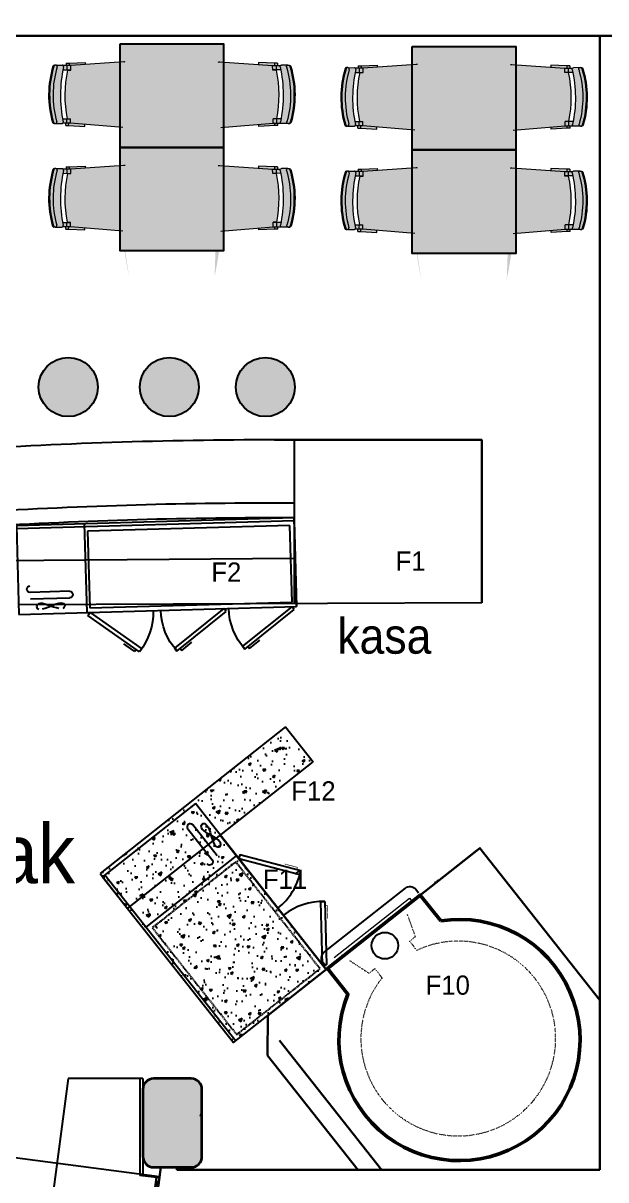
# Model space of a CAD drawing. Header units: millimetres. Extents: x -2729 to 15248, y -12439 to 5292.
# Drawn here: x 5282 to 5676, y -10263 to -9481 of the extents above; entities that cross this region are included whole.
import ezdxf

# ---------------------------------------------------------------- set-up
doc = ezdxf.new("R2010")
doc.units = ezdxf.units.MM
for name, pattern in [('DASHED', [0.75, 0.5, -0.25]), ('DOT', [0.25, 0, -0.25]), ('HIDDENX2', [19.049999999999997, 12.7, -6.349999999999998])]:
    doc.linetypes.add(name, pattern=pattern)
for name, color, linetype, lineweight in [('-DWG_ANA', 7, 'Continuous', 50), ('-DWG_DETAY1', 7, 'Continuous', 25), ('-DWG_DETAY2', 7, 'Continuous', 15), ('035_Ном_пера__60', 7, 'Continuous', 35), ('DUVAR', 7, 'Continuous', 30), ('gzm', 250, 'Continuous', 20), ('tefriş', 7, 'Continuous', 25), ('Стены внутренние_Ном_пера__60', 7, 'Continuous', 35)]:
    doc.layers.add(name, color=color, linetype=linetype, lineweight=lineweight)
for name, color, linetype in [('0-Mek_vrf text', 7, 'Continuous'), ('002 Çizgi', 7, 'Continuous'), ('S2000-002 Çizgi', 7, 'Continuous'), ('tefris', 39, 'Continuous')]:
    doc.layers.add(name, color=color, linetype=linetype)
doc.styles.add('TAKSİM', font='GOTHIC.TTF', dxfattribs={"height": 20})
doc.styles.add('Мой Ариал', font='arial.ttf', dxfattribs={"width": 0.9})
pattern_1 = [(27.50000000366613, (-14733.4554220591, -13775.68483174098), (16.22170628653668, -8.44448493416481), [1.905, -20.955]), (332.5000000036661, (-14733.4554220591, -13775.68483174098), (4.055361359056337, 19.00005823443125), [1.524, -16.764058417]), (77.95144470366614, (-14732.10361756692, -13776.38853661805), (20.2770673031524, 10.55557259914977), [1.61900088, -17.80902446]), (23.68420000366614, (-14731.51139022299, -13770.9915237157), (23.43554752242373, -14.25795040720154), [2.857499999999989, -31.43249999999992]), (74.13555761366614, (-14729.55842873829, -13772.17968295667), (31.40186989927843, 13.77413034680241), [2.428502314, -26.713560816]), (328.6841511736662, (-14731.51139022299, -13770.9915237157), (31.40186990005682, 13.77413034516068), [2.285996707, -25.145973192]), (358.5000000036661, (-14729.65074416938, -13773.13686664008), (10.09382358837365, -15.25010391336172), [1.905, -20.955]), (303.5000000036662, (-14729.65074416938, -13773.13686664008), (12.75833121247324, 14.65168797082545), [1.524, -16.764]), (48.95144500366613, (-14728.80959220616, -13774.40770863735), (22.85215480599461, -0.5984158417683672), [1.61900088, -17.80899376]), (15.00000000366614, (-14733.4554220591, -13775.68483174098), (3.521130982208854, 7.693671249470494), [0, -16.5608, 0, -17.018, 0, -16.8275]), (345.0000000036661, (-14733.4554220591, -13775.68483174098), (10.00707647860028, 6.698400483715867), [0, -9.702799999999998, 0, -16.1798, 0, -6.4135]), (305.0000000036662, (-14738.68846050729, -13773.51723624372), (12.30770802650979, -5.718094366883646), [0, -6.349999999999979, 0, -19.81199999999992, 0, -26.28899999999992]), (295.0000000036661, (-14741.03511451993, -13772.54522032566), (14.65838157139541, -3.319556890757488), [0, -8.254999999999999, 0, -13.1572, 0, -18.669])]

# ---------------------------------------------------------------- blocks, each defined once
blk = doc.blocks.new('dfgbdf')
at = {"layer": 'tefris', "color": 250, "lineweight": 9}
for p, q in [((-2454111.619684269, 525210.158802735), (-2454111.651142441, 525205.7704439993)), ((-2454111.619684269, 525210.158802735), (-2454111.651142441, 525205.7704439993)), ((-2454111.619684269, 525210.158802735), (-2454111.61313714, 525211.0721156007)), ((-2454111.393876919, 525199.8079857455), (-2454111.356269388, 525205.054168995)), ((-2454108.455731259, 525205.1188426953), (-2454108.493951429, 525199.7871974818)), ((-2454075.256584268, 525204.8808529217), (-2454075.294804439, 525199.5492077086)), ((-2454072.394878949, 525199.528419445), (-2454072.357271417, 525204.7746026947)), ((-2454072.020701715, 525209.8749354146), (-2454072.052159887, 525205.4865766789)), ((-2454072.020701715, 525209.8749354146), (-2454072.052159887, 525205.4865766789)), ((-2454072.020701715, 525209.8749354146), (-2454072.014154585, 525210.7882482801)), ((-2454114.364413285, 525164.5024694676), (-2454111.393876919, 525199.8079857455)), ((-2454112.999900517, 525201.1196209646), (-2454113.57778656, 525190.2564495396)), ((-2454112.985563781, 525203.1195695786), (-2454112.999900517, 525201.1196209646)), ((-2454112.999900517, 525201.1196209646), (-2454111.384557405, 525201.1080412957)), ((-2454112.985563781, 525203.1195695786), (-2454111.370220672, 525203.107989909)), ((-2454111.393876919, 525199.8079857455), (-2454108.393953999, 525199.7864806453)), ((-2454111.375956003, 525202.3079215129), (-2454108.476030512, 525202.2871332491)), ((-2454108.377466755, 525202.0864215513), (-2454108.393953999, 525199.7864806453)), ((-2454075.378314627, 525201.8498654515), (-2454075.394801869, 525199.5499245452)), ((-2454075.394801869, 525199.5499245452), (-2454072.394878949, 525199.528419445)), ((-2454075.276883522, 525202.0491434757), (-2454072.376958031, 525202.0283552122)), ((-2454069.8998299, 525163.7397039934), (-2454072.394878949, 525199.528419445)), ((-2454070.770216322, 525200.816895326), (-2454072.385559435, 525200.828474995)), ((-2454070.75587959, 525202.8168439397), (-2454072.371222701, 525202.8284236089)), ((-2454070.75587959, 525202.8168439397), (-2454070.770216322, 525200.816895326)), ((-2454070.770216322, 525200.816895326), (-2454070.348128059, 525189.946555534)), ((-2454113.57778656, 525190.2564495396), (-2454112.198356299, 525190.2465610235)), ((-2454070.348128059, 525189.946555534), (-2454071.727558321, 525189.95644405))]:
    blk.add_line(p, q, dxfattribs=at)
for centre, radius, start, end in [((-2454110.613162832, 525211.0649472337), 1, 106.424976356534, 179.5892793318425), ((-2454092.409191321, 525148.7779265486), 65.89265889045396, 89.45884940670703, 106.2935274857314), ((-2454092.409191321, 525148.7779265486), 65.19265889045396, 89.45884940670703, 106.2935274857314), ((-2454092.112385946, 525148.7757988839), 65.19265889045396, 72.8850311529628, 89.71970926283139), ((-2454092.109199028, 525148.7757760386), 65.89265889045396, 72.8850311529628, 89.71970926283139), ((-2454073.014128892, 525210.795416647), 1, 359.5892793318426, 72.75358231075933), ((-2454110.651168134, 525205.7632756322), 1, 179.5892793318425, 282.1716553241168), ((-2454110.619709962, 525210.1516343682), 1, 179.5892793318425, 285.8993206494205), ((-2454110.95488347, 525210.5468397918), 0.6645643387296895, 128.1842560686453, 174.5564035868221), ((-2454110.477309588, 525209.903743491), 1.465455548318734, 98.72199400806039, 127.3173746617995), ((-2454092.605583447, 525121.3815767524), 85.28971260092196, 89.48851251595534, 102.0700716838015), ((-2454092.43093583, 525145.7446062912), 65.92605708526092, 89.4589154703867, 105.7679051027529), ((-2454092.305591153, 525121.3794262424), 85.28971260092196, 77.10848695473183, 89.69004613117218), ((-2454092.130943537, 525145.7424557811), 65.92605708526092, 73.41065353881503, 89.71964317462334), ((-2454073.020676022, 525209.8821037814), 1, 253.2792379985671, 359.5892793318426), ((-2454073.052134194, 525205.4937450454), 1, 257.0069033155113, 359.5892793318426), ((-2454073.169802533, 525209.636302729), 1.465455548318734, 51.8611839938373, 80.45656463648214), ((-2454072.683058072, 525210.2724862649), 0.6645643387296895, 4.622155051725973, 50.99430259902947), ((-2454092.445793999, 525122.746649585), 80.92352941175771, 77.82438813700311, 101.3541705151467), ((-2454072.892565872, 525163.5310621646), 3, 344.9838835373608, 3.987984671885633)]:
    blk.add_arc(centre, radius, start, end, dxfattribs=at)
blk = doc.blocks.new('fgvbhfgjh')
h = blk.add_hatch(color=18)
h.set_gradient(color1=(8, 8, 8), color2=(145, 145, 145), one_color=1, tint=0.4099999964237213, name='INVCURVED')
h.paths.add_polyline_path([(-2451483.19880926, 521668.8699824771), (-2451413.19880926, 521668.8699824771), (-2451413.19880926, 521598.869982477), (-2451483.19880926, 521598.869982477)])
blk.add_lwpolyline([(-2451483.19880926, 521668.8699824771), (-2451413.19880926, 521668.8699824771), (-2451413.19880926, 521598.869982477), (-2451483.19880926, 521598.869982477), (-2451483.19880926, 521668.8699824771)])
blk = doc.blocks.new('fghnfghn')
at = {"layer": 'tefris'}
h = blk.add_hatch(color=33, dxfattribs=at)
h.set_gradient(color1=(172, 159, 128), one_color=1, tint=1, name='CYLINDER')
h.paths.add_polyline_path([(-2438783.799507176, 526818.1145224876, -0.3305505333251211), (-2438782.837782191, 526818.8186977357), (-2438782.317270999, 526818.8147110696, 0.2427438629334576), (-2438782.86061547, 526818.5388357623, 0.119052518395025), (-2438783.130380352, 526817.9058075816, 0.0735875389792936), (-2438786.003190139, 526799.0371358679, 0.0735875389735171), (-2438783.374346745, 526780.1329302324, 0.1190525126681235), (-2438783.112781215, 526779.4964703373, 0.2196094287040335), (-2438782.631328232, 526779.2165383333), (-2438783.093561841, 526779.2195237952, -0.3305455976475086), (-2438784.046093083, 526779.9360626214, -0.0735875385497968), (-2438786.703163434, 526799.0432502629, -0.0735875387030554)])
edge = h.paths.add_edge_path()
edge.add_ellipse((-2438674.482077753, 526735.0793443285), major_axis=(-37.18174596169332, 119.3420201236628), ratio=0.4265283154215424, start_angle=36.98227490673816, end_angle=62.2926645416652)
edge.add_line((-2438736.835872569, 526776.5274873581), (-2438771.829590443, 526779.4467786325))
edge.add_line((-2438771.829590443, 526779.4467786327), (-2438771.810214532, 526782.4467160614))
edge.add_line((-2438771.810214531, 526782.4467160611), (-2438774.11016656, 526782.461570926))
edge.add_arc((-2438694.78172202, 526798.4495507623), 80.92352941115504, -192.13494639540033, -168.60516403509234, ccw=False)
edge.add_line((-2438773.89703154, 526815.4608826379), (-2438771.597079511, 526815.446027773))
edge.add_line((-2438771.597079511, 526815.446027773), (-2438771.5777036, 526818.4459652017))
edge.add_line((-2438771.577703599, 526818.4459652014), (-2438735.790768014, 526820.9664145211))
edge.add_arc((-2438735.580002155, 526817.9738273863), 3.000000000802632, 75.03121227363607, 94.02865014046932, ccw=False)
h.paths.add_polyline_path([(-2438776.807300152, 526780.3933686772, -0.4790289221056363), (-2438777.791890941, 526779.1852815133), (-2438782.180244559, 526779.2136248878, 0.500271849319481), (-2438781.212236043, 526780.4882343812, -0.07128175433068201), (-2438783.703226092, 526799.0238744044, -0.0712817547301692), (-2438780.973018914, 526817.5257920105, 0.5002619448420746), (-2438781.924450841, 526818.8127987366), (-2438777.536102576, 526818.7844553979, -0.4790207402578018), (-2438776.567225075, 526817.5637514996, 0.0549629285443206), (-2438778.70336912, 526798.9915814451, 0.054962927260355)])
h.paths.add_polyline_path([(-2438786.003190139, 526799.0371358679, -0.0735875389792797), (-2438783.130380352, 526817.9058075816, -0.1254224069759553), (-2438782.838281838, 526818.5680691793, -0.2281353875295868), (-2438782.317270999, 526818.8147110696), (-2438781.924482533, 526818.8127989413), (-2438781.924450849, 526818.8127987366, -0.4988503369004011), (-2438780.971731691, 526817.5301235444, 0.071298977506095), (-2438783.703226092, 526799.0238744044, 0.0712989770642944), (-2438781.211004879, 526780.4838865926, -0.4988602312897345), (-2438782.180244559, 526779.2136248879), (-2438782.631328233, 526779.2165383338, -0.205143870496195), (-2438783.090827014, 526779.4669508201, -0.1254224130629383), (-2438783.374346745, 526780.1329302324, -0.0735875389735347)])
h.paths.add_polyline_path([(-2438762.267597153, 526778.6490856385), (-2438762.276506621, 526777.2696487075), (-2438773.140085462, 526777.8398245121), (-2438773.129652279, 526779.4551754353), (-2438771.829590443, 526779.4467786327)])
h.paths.add_polyline_path([(-2438761.997294775, 526820.4995162648), (-2438762.006204243, 526819.1200793339), (-2438771.577703599, 526818.4459652014), (-2438772.877765436, 526818.4543620038), (-2438772.867332253, 526820.0697129271)])
h.paths.add_polyline_path([(-2438774.877723722, 526818.467279278), (-2438774.867290539, 526820.0826302008), (-2438772.867332253, 526820.0697129271), (-2438772.877765436, 526818.4543620038)])
h.paths.add_polyline_path([(-2438773.129652279, 526779.4551754353), (-2438773.140085462, 526777.8398245121), (-2438775.140043748, 526777.8527417867), (-2438775.129610566, 526779.4680927097)])
h.paths.add_polyline_path([(-2438774.310808252, 526782.3628647395), (-2438774.329538299, 526779.4629252253), (-2438777.075799062, 526779.4806626965, 0.2540112033113549), (-2438776.808035527, 526780.3967954175, -0.0059357257269831), (-2438777.20934128, 526782.3815857028)])
h = blk.add_hatch(color=33, dxfattribs=at)
h.set_gradient(color1=(172, 159, 128), one_color=1, tint=1, name='CYLINDER')
h.paths.add_polyline_path([(-2438771.596433646, 526815.5460256871), (-2438774.096381504, 526815.5621722797), (-2438774.077651455, 526818.4621117943), (-2438771.577703599, 526818.4459652014)])
h.paths.add_polyline_path([(-2438774.077651455, 526818.4621117943), (-2438774.096381504, 526815.5621722797), (-2438776.994914532, 526815.5808932437, -0.0059357249099136), (-2438776.568004775, 526817.5603340012, 0.254011277546088), (-2438776.823912219, 526818.4798492652)])
h.paths.add_polyline_path([(-2438771.829590443, 526779.4467786327), (-2438774.329538299, 526779.4629252253), (-2438774.310808252, 526782.3628647395), (-2438771.810860395, 526782.3467181474)])
h = blk.add_hatch(color=33, dxfattribs=at)
h.set_gradient(color1=(172, 159, 128), one_color=1, tint=1, name='CYLINDER')
h.paths.add_polyline_path([(-2438622.857560069, 526818.1145224879, 0.3305505333251211), (-2438623.819285053, 526818.8186977359), (-2438624.339796246, 526818.8147110697, -0.2427438629334576), (-2438623.796451774, 526818.5388357625, -0.119052518395025), (-2438623.526686893, 526817.9058075817, -0.0735875389792936), (-2438620.653877105, 526799.0371358681, -0.0735875389735171), (-2438623.2827205, 526780.1329302327, -0.1190525126681235), (-2438623.544286029, 526779.4964703377, -0.2196094287040335), (-2438624.025739013, 526779.2165383338), (-2438623.563505403, 526779.2195237954, 0.3305455976475086), (-2438622.610974161, 526779.9360626218, 0.0735875385497968), (-2438619.95390381, 526799.043250263, 0.0735875387030554)])
edge = h.paths.add_edge_path()
edge.add_ellipse((-2438732.174989492, 526735.0793443288), major_axis=(37.18174596169339, 119.3420201236629), ratio=0.4265283154215427, start_angle=297.7073354583348, end_angle=323.01772509326184, ccw=False)
edge.add_line((-2438669.821194675, 526776.5274873585), (-2438634.827476802, 526779.4467786329))
edge.add_line((-2438634.827476802, 526779.4467786329), (-2438634.846852714, 526782.4467160617))
edge.add_line((-2438634.846852714, 526782.4467160614), (-2438632.546900684, 526782.4615709264))
edge.add_arc((-2438711.875345224, 526798.4495507625), 80.92352941115509, 348.6051640350929, 372.1349463954003)
edge.add_line((-2438632.760035706, 526815.4608826382), (-2438635.059987734, 526815.4460277732))
edge.add_line((-2438635.059987734, 526815.4460277735), (-2438635.079363645, 526818.4459652022))
edge.add_line((-2438635.079363645, 526818.4459652016), (-2438670.866299232, 526820.9664145214))
edge.add_arc((-2438671.07706509, 526817.9738273867), 3.000000000802632, 85.97134985953069, 104.9687877263637)
h.paths.add_polyline_path([(-2438629.849767093, 526780.3933686775, 0.4790289221056363), (-2438628.865176303, 526779.1852815135), (-2438624.476822685, 526779.2136248878, -0.500271849319481), (-2438625.444831201, 526780.4882343814, 0.07128175433068201), (-2438622.953841152, 526799.0238744047, 0.0712817547301692), (-2438625.68404833, 526817.5257920105, -0.5002619448420746), (-2438624.732616403, 526818.8127987372), (-2438629.120964669, 526818.7844553979, 0.4790207402578018), (-2438630.08984217, 526817.5637514996, -0.0549629285443206), (-2438627.953698124, 526798.9915814453, -0.054962927260355)])
h.paths.add_polyline_path([(-2438620.653877105, 526799.0371358681, 0.0735875389792797), (-2438623.526686893, 526817.9058075817, 0.1254224069759553), (-2438623.818785406, 526818.5680691797, 0.2281353875295868), (-2438624.339796246, 526818.8147110697), (-2438624.732584711, 526818.8127989415), (-2438624.732616395, 526818.8127987366, 0.4988503369004011), (-2438625.685335554, 526817.5301235446, -0.071298977506095), (-2438622.953841152, 526799.0238744047, -0.0712989770642944), (-2438625.446062365, 526780.4838865926, 0.4988602312897345), (-2438624.476822685, 526779.2136248881), (-2438624.025739011, 526779.2165383343, 0.205143870496195), (-2438623.56624023, 526779.4669508203, 0.1254224130629383), (-2438623.2827205, 526780.1329302327, 0.0735875389735347)])
h.paths.add_polyline_path([(-2438644.389470092, 526778.6490856386), (-2438644.380560623, 526777.2696487079), (-2438633.516981782, 526777.8398245121), (-2438633.527414965, 526779.4551754354), (-2438634.827476802, 526779.4467786329)])
h.paths.add_polyline_path([(-2438644.65977247, 526820.499516265), (-2438644.650863001, 526819.1200793344), (-2438635.079363645, 526818.4459652016), (-2438633.779301809, 526818.4543620041), (-2438633.789734991, 526820.0697129272)])
h.paths.add_polyline_path([(-2438631.779343523, 526818.4672792784), (-2438631.789776706, 526820.082630201), (-2438633.789734991, 526820.0697129272), (-2438633.779301809, 526818.4543620041)])
h.paths.add_polyline_path([(-2438633.527414965, 526779.4551754354), (-2438633.516981782, 526777.8398245121), (-2438631.517023496, 526777.8527417871), (-2438631.527456678, 526779.4680927098)])
h.paths.add_polyline_path([(-2438632.346258994, 526782.3628647397), (-2438632.327528945, 526779.4629252255), (-2438629.581268183, 526779.4806626968, -0.2540112033113549), (-2438629.849031718, 526780.3967954178, 0.0059357257269831), (-2438629.447725964, 526782.381585703)])
h = blk.add_hatch(color=33, dxfattribs=at)
h.set_gradient(color1=(172, 159, 128), one_color=1, tint=1, name='CYLINDER')
h.paths.add_polyline_path([(-2438635.060633597, 526815.5460256875), (-2438632.560685741, 526815.5621722797), (-2438632.579415789, 526818.4621117944), (-2438635.079363645, 526818.4459652016)])
h.paths.add_polyline_path([(-2438632.579415789, 526818.4621117944), (-2438632.560685741, 526815.5621722797), (-2438629.662152712, 526815.5808932439, 0.0059357249099136), (-2438630.08906247, 526817.5603340017, -0.254011277546088), (-2438629.833155026, 526818.4798492654)])
h.paths.add_polyline_path([(-2438634.827476802, 526779.4467786329), (-2438632.327528945, 526779.4629252255), (-2438632.346258994, 526782.3628647397), (-2438634.846206849, 526782.3467181476)])
blk.add_blockref('fgvbhfgjh', (12744.8702756376, 5164.252715758979))
at = {"layer": 'tefris', "rotation": 90.0406654588503}
blk.add_blockref('dfgbdf', (-1915313.949850884, 2981262.981048794), dxfattribs=at)
at = {"layer": 'tefris', "xscale": -1, "rotation": 269.9593345411497}
blk.add_blockref('dfgbdf', (-2962092.70721636, 2981262.981048794), dxfattribs=at)
blk = doc.blocks.new('A$C66B80BBC')
at = {"layer": '-DWG_ANA', "color": 0, "linetype": 'Continuous'}
blk.add_lwpolyline([(117.2172861436411, 168.7278855165332, -3.818729304408846), (54.43590952825252, 119.1446348135523), (40.64505484913389, 136.6063548335769), (103.4264314645334, 186.1896055365473)], format="xyb", close=True, dxfattribs=at)
at = {"layer": '-DWG_DETAY1', "color": 0, "linetype": 'Continuous'}
blk.add_lwpolyline([(39.4054735815589, 138.1758892489483), (37.546101680211, 140.5301908720416, -0.4142135623730951), (38.37098454979059, 147.5529800793283), (93.30468908828337, 190.9383244444498, -0.4142135623730951), (100.3274782956032, 190.1134415750171), (102.186850196962, 187.7591399519342)], format="xyb", dxfattribs=at)
blk.add_circle((79.47323076227622, 151.9807736927359), 8.999999999999998, dxfattribs=at)
at = {"layer": '-DWG_DETAY2', "color": 0, "linetype": 'Continuous'}
for p, q in [((45.06382060938631, 143.9189815268414), (96.07368910940204, 184.2053727230272)), ((96.07368910940204, 184.2053727230272), (97.93306101068814, 181.8510711000363))]:
    blk.add_line(p, q, dxfattribs=at)
at = {"layer": '-DWG_DETAY2', "color": 0, "linetype": 'DOT'}
blk.add_lwpolyline([(55.51551613344781, 141.9793783019122), (68.73621167945021, 133.3068233560402), (72.660047717196, 136.4057765244047), (77.56817443460022, 130.1911990702956, 8.672066162365217), (101.1111906660917, 148.7849180844764), (96.2030639486984, 154.9994955385959), (100.1268999864296, 158.0984487069545), (94.75387651807976, 172.9689099912725)], format="xyb", dxfattribs=at)
blk.add_lwpolyline([(77.4428718682284, -1.59028554663e-05), (8.156391049466036, 87.73548753601654)])
at = {"layer": '0-Mek_vrf text', "color": 251, "true_color": 0x4f4f4f}
for p, q in [((114.0725860548809, 194.7275597726866), (115.3282135872577, 195.7192247868142)), ((115.3913824034098, 195.6392416234612), (114.9165768318125, 196.2404314807145)), ((115.3913824034098, 195.6392416234612), (114.9165768318125, 196.2404314807145)), ((116.5838411196273, 196.710889800911), (115.3282135872577, 195.7192247868142)), ((114.2157376663162, 194.7107451344182), (113.1397422371046, 194.8371294197222)), ((98.5203935384052, 182.3149324791588), (97.44439810992479, 182.4413167650495)), ((98.37724190102743, 182.3317470969414), (99.63286943341154, 183.323412111064)), ((99.69603824958176, 183.2434289477319), (99.22123267795178, 183.8446188049588)), ((99.69603824958176, 183.2434289477319), (99.22123267795178, 183.8446188049588)), ((100.8884969657847, 184.3150771251762), (99.63286943341154, 183.323412111064)), ((100.8716808798199, 184.1719237724), (100.9980651657861, 185.2479192015193)), ((85.17633675272373, 171.776111117626), (85.3027210379878, 172.8521065461486)), ((82.82504941115985, 169.919119824568), (81.74905398194824, 170.0455041098926)), ((82.6818977464318, 169.9359344205991), (83.93752527956894, 170.9275994353293)), ((84.00069409572461, 170.8476162719916), (83.52588852410918, 171.448806129224)), ((84.00069409572461, 170.8476162719916), (83.52588852410918, 171.448806129224)), ((85.19315281193484, 171.9192644494105), (83.93752527956894, 170.9275994353293)), ((67.12970528325603, 157.5233071693192), (66.0537098547793, 157.6496914552303)), ((66.98655359258555, 157.5401217448488), (68.24218112571907, 158.5317867595636)), ((68.30534994187836, 158.4518035962205), (67.83054437027384, 159.0529934534843)), ((68.30534994187836, 158.4518035962205), (67.83054437027384, 159.0529934534843)), ((69.49780865808498, 159.5234517736808), (68.24218112571907, 158.5317867595636)), ((69.48099262554022, 159.3802984629378), (69.60737691071336, 160.4562938908575)), ((51.43436115571239, 145.1274945143536), (50.3583657268755, 145.2538787999615)), ((51.29120943945236, 145.1443090696848), (52.54683697186919, 146.1359740838338)), ((52.61000578803214, 146.0559909205067), (52.13520021640942, 146.6571807777286)), ((52.61000578803214, 146.0559909205067), (52.13520021640942, 146.6571807777286)), ((53.80246450423874, 147.1276390979305), (52.54683697186919, 146.1359740838338)), ((53.78564849752728, 146.9844858078163), (53.91203278265312, 148.0604812357815))]:
    blk.add_line(p, q, dxfattribs=at)
at = {"layer": 'DUVAR', "linetype": 'Continuous'}
for points in [[(61.32919272123036, 6.0575486259e-05), (-1.87734840438e-05, 77.65395114915191), (0.2180887615431857, 104.6780903904141), (143.7648796351968, 218.0479606164086), (225.0209031830382, 115.163116555163)], [(0.2180887615431857, 104.6780903904141), (141.8036020826293, 216.4989898574058)], [(8.156391049466036, 87.73548753601654), (77.44782265307367, -1.59263527166e-05)]]:
    blk.add_lwpolyline(points, dxfattribs=at)
blk = doc.blocks.new('A$C04864C04')
at = {"layer": '002 Çizgi', "color": 7}
blk.add_line((142.9999876704569, 105.8155509572589), (-1.232954400620656e-05, 105.8155509572589), dxfattribs=at)
for points in [[(142.9999876704569, 27.81555095726071), (142.9999876704569, 107.8155509572589), (-1.232954400620656e-05, 107.8155509572589), (-1.232954400620656e-05, 27.81555095726071)], [(126.5600023714487, 30.84168967272308), (125.1030074522296, 31.01371940603894), (123.4009105839814, 31.46725233933103), (121.5354124163823, 32.10845407260422), (119.5882135991078, 32.84349020586706), (117.6410147818333, 33.57852633913171), (115.7755166142342, 34.21972807240491), (114.0734197459869, 34.67326100569699), (112.6164248267669, 34.84529073901285), (111.4726157313053, 34.67326100569699), (110.6556092345463, 34.21972807240491), (110.1654053364909, 33.57852633913171), (110.0020040371392, 32.84349020586706), (110.1654053364909, 32.10845407260422), (110.6556092345463, 31.46725233933103), (111.4726157313053, 31.01371940603894), (112.6164248267669, 30.84168967272308), (114.0734197459869, 31.01371940603894), (115.7755166142342, 31.46725233933103), (117.6410147818333, 32.10845407260422), (119.5882135991078, 32.84349020586706), (121.5354124163823, 33.57852633913171), (123.4009105839814, 34.21972807240491), (125.1030074522296, 34.67326100569699), (126.5600023714487, 34.84529073901285), (127.7038114669103, 34.67326100569699), (128.5208179636702, 34.21972807240491), (129.0110218617247, 33.57852633913171), (129.1744231610755, 32.84349020586706), (129.0110218617247, 32.10845407260422), (128.5208179636702, 31.46725233933103), (127.7038114669103, 31.01371940603894)], [(36.69130702766324, 0.1504761455489643), (2.462343914601661, 25.76181317047121), (3.999024136096523, 27.81555095726071), (38.22798724916356, 2.204213932329367)], [(63.03665756042756, -5.541143764276057e-06), (97.14713785897675, 25.76892213934298), (95.60100219814922, 27.81555095726071), (61.49052189959912, 2.046623276772152)]]:
    blk.add_lwpolyline(points, close=True, dxfattribs=at)
at = {"layer": '002 Çizgi', "color": 7, "linetype": 'DASHED'}
blk.add_lwpolyline([(94.9999876704569, 102.8155509572589), (2.999987670455994, 102.8155509572589), (2.999987670455994, 30.81555095726071), (94.9999876704569, 30.81555095726071)], close=True, dxfattribs=at)
at = {"layer": '002 Çizgi', "color": 7}
blk.add_lwpolyline([(97.9999876704569, 105.8155509572589), (97.9999876704569, 27.81555095726071)], dxfattribs=at)
for points in [[(132.6686524661891, 42.49721921532728), (105.9968540468426, 42.49721921532728, -1), (105.9968540468426, 46.84302320678216)], [(105.9968540468426, 38.15141522386511), (132.6686524661891, 38.15141522386511, 1), (132.6686524661891, 42.49721921532728)]]:
    blk.add_lwpolyline(points, format="xyb", dxfattribs=at)
at = {"layer": '002 Çizgi', "color": 7, "const_width": 0.4275000000000001}
for points in [[(34.43910084803065, 1.835657532012192), (33.44887575617759, 0.5122444626540528), (27.7943442564283, 4.743167598700893), (26.34649719551817, 5.82649866295651)], [(65.28106777714856, 1.695545036098338), (66.27738588246575, 0.3767129324114649), (71.9123443438948, 4.633669615635881), (73.35517971355512, 5.723666589299683)]]:
    blk.add_lwpolyline(points, dxfattribs=at)
at = {"layer": '002 Çizgi', "color": 7}
for centre, radius, start, end in [((3.999024136096523, 27.81555095726071), 42.74999999999995, 319.755034833805, 0), ((95.60100219814922, 27.81555095726071), 42.74999999999999, 180, 220.5092126637801)]:
    blk.add_arc(centre, radius, start, end, dxfattribs=at)
blk = doc.blocks.new('A$C34EC4B2C')
at = {"layer": 'S2000-002 Çizgi'}
for p, q in [((80.83130633859035, 87.66506244888112), (46.60234322552789, 62.05372542395885)), ((77.5888750671038, 87.30329413177785), (71.93434356735452, 83.0723709957219)), ((78.57910015895686, 85.97988106241789), (77.5888750671038, 87.30329413177785)), ((82.36798656008978, 85.61132466209344), (80.83130633859035, 87.66506244888112)), ((104.6528465354895, 85.76891531765975), (106.1989821963179, 87.81554413557566)), ((106.1989821963179, 87.81554413557566), (140.309462494868, 62.04661645508711)), ((108.4433924130389, 86.11999355834084), (109.4397105183561, 87.43882566202768)), ((109.4397105183561, 87.43882566202768), (115.0746689797815, 83.18186897878874)), ((150.6305212105253, 85.76891531765975), (152.1766568713537, 87.81554413557566)), ((152.1766568713537, 87.81554413557566), (186.2871371699039, 62.04661645508711)), ((154.4210670880748, 86.11999355834084), (155.4173851933919, 87.43882566202768)), ((155.4173851933919, 87.43882566202768), (161.052343654821, 83.18186897878874)), ((48.13902344702364, 59.99998763717119), (82.36798656008978, 85.61132466209344)), ((71.93434356735452, 83.0723709957219), (70.48649650644438, 81.98903993147356)), ((138.7633268340396, 59.99998763717119), (104.6528465354895, 85.76891531765975)), ((115.0746689797815, 83.18186897878874), (116.5175043494455, 82.09187200512494)), ((184.7410015090754, 59.99998763717119), (150.6305212105253, 85.76891531765975)), ((161.052343654821, 83.18186897878874), (162.4951790244813, 82.09187200512494)), ((7.2352304414e-06, -1.23628288122e-05), (7.2352304414e-06, 59.99998763717119)), ((7.2352304414e-06, 59.99998763717119), (188.0000072352304, 59.99998763717119)), ((12.00202360191542, 54.97204838857395), (12.16542490126448, 55.7070845218386)), ((12.16542490126448, 54.23701225530927), (12.00202360191542, 54.97204838857395)), ((12.16542490126448, 55.7070845218386), (12.65562879931894, 56.34828625510087)), ((12.65562879931894, 56.34828625510087), (13.4726352960788, 56.8018191883875)), ((16.07343931075957, 56.8018191883875), (17.77553617900776, 56.34828625510087)), ((17.77553617900776, 56.34828625510087), (19.64103434660865, 55.70708452182404)), ((19.64103434660865, 55.70708452182404), (21.58823316388225, 54.97204838855939)), ((21.58823316388225, 54.97204838855939), (19.64103434660865, 54.23701225529472)), ((23.53543198115585, 55.70708452182404), (21.58823316388225, 54.97204838855939)), ((21.58823316388225, 54.97204838855939), (23.53543198115585, 54.23701225529472)), ((25.40093014875675, 56.34828625510087), (23.53543198115585, 55.70708452182404)), ((27.10302701700495, 56.8018191883875), (25.40093014875675, 56.34828625510087)), ((30.52083752844192, 56.34828625510087), (29.7038310316857, 56.8018191883875)), ((31.01104142650001, 55.7070845218386), (30.52083752844192, 56.34828625510087)), ((31.17444272584908, 54.97204838857395), (31.01104142650001, 55.7070845218386)), ((31.01104142650001, 54.23701225530927), (31.17444272584908, 54.97204838857395)), ((46.10812666602213, 59.99998763717119), (46.10812666602213, -1.23628288122e-05)), ((46.60234322552789, 62.05372542395885), (48.13902344702364, 59.99998763717119)), ((48.00000723523043, 4.999987637171187), (48.00000723523043, 56.99998763717118)), ((48.00000723523043, 56.99998763717118), (185.0000072352304, 56.99998763717118)), ((140.309462494868, 62.04661645508711), (138.7633268340396, 59.99998763717119)), ((186.2871371699039, 62.04661645508711), (184.7410015090754, 59.99998763717119)), ((185.0000072352304, 56.99998763717118), (185.0000072352304, 4.999987637171159)), ((188.0000072352304, 1.999987637171159), (188.0000072352304, 59.99998763717119)), ((188.0000072352304, 59.99998763717119), (188.0000072352304, -1.23628288407e-05)), ((7.996873611617048, 49.66412337055769), (34.66867203096263, 49.66412337055769)), ((12.65562879932258, 53.59581052201789), (12.16542490126448, 54.23701225530927)), ((13.4726352960788, 53.14227758873126), (12.65562879932258, 53.59581052201789)), ((14.61644439154042, 52.97024785542268), (13.4726352960788, 53.14227758873126)), ((16.07343931075957, 53.14227758873126), (14.61644439154042, 52.97024785542268)), ((17.77553617900776, 53.59581052201789), (16.07343931075957, 53.14227758873126)), ((19.64103434660865, 54.23701225529472), (17.77553617900776, 53.59581052201789)), ((23.53543198115585, 54.23701225529472), (25.40093014875675, 53.59581052201789)), ((25.40093014875675, 53.59581052201789), (27.10302701700129, 53.14227758873126)), ((27.10302701700129, 53.14227758873126), (28.56002193622408, 52.97024785542268)), ((28.56002193622408, 52.97024785542268), (29.7038310316857, 53.14227758873126)), ((29.7038310316857, 53.14227758873126), (30.52083752844192, 53.59581052201789)), ((30.52083752844192, 53.59581052201789), (31.01104142650001, 54.23701225530927)), ((34.66867203096263, 45.3183193791028), (7.996873611617048, 45.3183193791028)), ((188.0000072352304, 1.999987637171159), (7.2352304414e-06, 1.999987637171186)), ((185.0000072352304, 4.999987637171159), (48.00000723523043, 4.999987637171187)), ((188.0000072352304, -1.23628288407e-05), (7.2352304414e-06, -1.23628288122e-05))]:
    blk.add_line(p, q, dxfattribs=at)
for centre, radius, start, end in [((48.13902344702364, 59.99998763717119), 42.74999999999995, 0, 40.24496516628835), ((138.7633268340396, 59.99998763717119), 42.74999999999999, 139.4907873368646, 180), ((184.7410015090754, 59.99998763717119), 42.74999999999999, 139.4907873368646, 180), ((34.66867203096263, 47.49122137483025), 2.172901995727443, 270, 90), ((7.996873611617048, 43.14541738337536), 2.172901995727443, 90, 270)]:
    blk.add_arc(centre, radius, start, end, dxfattribs=at)

msp = doc.modelspace()

# ---------------------------------------------------------------- hatches: boundary and pattern name
h = msp.add_hatch(color=7)
edge = h.paths.add_edge_path()
edge.add_line((4564.713760939189, -9991.173701369597), (4564.713760939183, -10036.57545686755))
edge.add_arc((4572.012840709988, -10036.57545686477), 7.299079770805293, 180.0000000217641, 270.0000000211751)
edge.add_line((4572.012840712686, -10043.87453663558), (4597.414624514469, -10043.87453663559))
edge.add_arc((4597.414624517023, -10036.57545686466), 7.299079770921253, 269.9999999799528, 359.9999999773863)
edge.add_line((4604.713704287944, -10036.57545686755), (4604.713704287957, -9991.173701369587))
edge.add_arc((4597.414624517572, -9991.173701372887), 7.299079770385106, 2.58941853e-08, 90.00000002452343)
edge.add_line((4597.414624514447, -9983.874621602501), (4572.012840712664, -9983.874621602496))
edge.add_arc((4572.012840709466, -9991.173701372772), 7.299079770276421, 89.99999997489827, 179.9999999750696)
edge = h.paths.add_edge_path()
edge.add_line((4219.70742257396, -9819.347711260889), (4219.707422573952, -9864.749466758934))
edge.add_arc((4227.006502344738, -9864.749466756173), 7.299079770786192, 180.0000000216749, 270.0000000211038)
edge.add_line((4227.006502347426, -9872.04854652696), (4252.408286149246, -9872.04854652696))
edge.add_arc((4252.408286151793, -9864.749466756066), 7.299079770891693, 269.99999998001, 359.9999999774398)
edge.add_line((4259.707365922684, -9864.74946675894), (4259.7073659227, -9819.347711260887))
edge.add_arc((4252.408286152767, -9819.34771126462), 7.299079769932178, 2.93067633e-08, 90.00000002787891)
edge.add_line((4252.408286149214, -9812.048631494688), (4227.00650234744, -9812.048631494688))
edge.add_arc((4227.006502343795, -9819.347711264523), 7.299079769834407, 89.99999997137861, 179.9999999714714)
edge = h.paths.add_edge_path()
edge.add_line((4966.713191649058, -10127.12235134791), (4966.713191649049, -10172.52410684778))
edge.add_arc((4974.01227141892, -10172.5241068441), 7.29907976987033, 180.0000000288213, 270.0000000281931)
edge.add_line((4974.012271422512, -10179.82318661398), (4999.414055238884, -10179.82318661398))
edge.add_arc((4999.414055249635, -10172.52410683669), 7.299079777281348, 269.9999999155922, 359.9999999130684)
edge.add_line((5006.713135026916, -10172.52410684777), (5006.713135026908, -10127.1223513479))
edge.add_arc((4999.414055250147, -10127.12235135938), 7.299079776762482, 9.00727843e-08, 90.00000008864137)
edge.add_line((4999.414055238854, -10119.82327158262), (4974.012271422533, -10119.82327158261))
edge.add_arc((4974.012271418436, -10127.12235135199), 7.299079769378749, 89.99999996784467, 179.999999968016)
edge = h.paths.add_edge_path()
edge.add_line((5362.712630858568, -10202.1222451396), (5362.712630858563, -10247.52400063846))
edge.add_arc((5370.011710621169, -10247.52400064205), 7.299079762607107, 179.9999999718569, 269.9999999712858)
edge.add_line((5370.01171061751, -10254.82308040465), (5395.41349446295, -10254.82308040466))
edge.add_arc((5395.41349446642, -10247.52400063466), 7.299079770005847, 269.9999999727565, 359.9999999701828)
edge.add_line((5402.712574236426, -10247.52400063845), (5402.712574236432, -10202.12224513959))
edge.add_arc((5395.413494466453, -10202.12224514329), 7.299079769978562, 2.90319009e-08, 90.00000002766468)
edge.add_line((5395.41349446293, -10194.82316537331), (5370.011710617499, -10194.82316537331))
edge.add_arc((5370.011710621169, -10202.12224513591), 7.299079762601651, 90.00000002880701, 180.0000000289248)
h.paths.add_polyline_path([(5802.714517212848, -10336.86643016659), (5827.714481804009, -10336.86643016658), (5827.71448180402, -10236.86657177827), (5802.714517212861, -10236.86657177827)])
h.paths.add_polyline_path([(5802.714516776289, -10336.86643016658), (5802.714517212839, -10236.86657177828)])
h.paths.add_polyline_path([(8647.797789735292, -8746.868570859244), (8647.797789735292, -8686.868655826975), (8587.797874704887, -8686.868655826975), (8587.797874704887, -8746.868570859244)])
h.paths.add_polyline_path([(9177.135753746667, -8893.807038165081), (9205.304009832696, -8840.830258792883), (9152.327230461446, -8812.662002701392), (9124.158974375381, -8865.63878207359)])
h.paths.add_polyline_path([(9691.025696234978, -9511.322354306947), (9747.203208367424, -9490.249221267819), (9726.130075319186, -9434.071709150849), (9669.952563186725, -9455.144842188163)])
h.paths.add_polyline_path([(9752.796188421647, -10086.86669138358), (9812.796103452083, -10086.86669138358), (9812.796103452069, -10026.86677635142), (9752.796188421633, -10026.86677635142)])
h.paths.add_polyline_path([(9752.79624224914, -10686.86592409161), (9812.79615727957, -10686.8659240916), (9812.79615727957, -10626.86600905934), (9752.79624224914, -10626.86600905933)])
at = {"layer": 'S2000-002 Çizgi'}
h = msp.add_hatch(dxfattribs=at)
h.set_pattern_fill('AR-CONC', color=252, scale=0.09999999999999999, angle=-22.49999999633386)
h.set_pattern_definition(pattern_1)
h.paths.add_polyline_path([(5459.285320623898, -9956.910222368224), (5333.722567393092, -10056.0767237742), (5352.316286406716, -10079.61974000497), (5477.879039637515, -9980.453238598999)])
h = msp.add_hatch(dxfattribs=at)
h.set_pattern_fill('AR-CONC', color=252, scale=0.09999999999999999, angle=-22.49999999633386)
h.set_pattern_definition(pattern_1)
h.paths.add_polyline_path([(5415.097663022116, -10030.03648930198), (5352.316286406716, -10079.61974000497), (5424.085154956727, -10170.49212739018), (5475.301427350565, -10130.0427232662), (5475.158275371072, -10130.02590891907), (5476.413903167053, -10129.03424369676), (5477.669530699426, -10128.04257868267), (5486.809780755906, -10120.83701987434)])
at = {"layer": 'tefris'}
h = msp.add_hatch(color=34, dxfattribs=at)
h.set_gradient(color1=(147, 87, 26), color2=(43, 26, 8), rotation=179.99999999999991, one_color=1, tint=0.1000000014901161, name='CYLINDER')
edge = h.paths.add_edge_path()
edge.add_arc((5312.19798070146, -9726.923106172588), 20, -8.914926957150499, 351.0850730428495, ccw=False)
h = msp.add_hatch(color=34, dxfattribs=at)
h.set_gradient(color1=(147, 87, 26), color2=(43, 26, 8), rotation=179.99999999999991, one_color=1, tint=0.1000000014901161, name='CYLINDER')
edge = h.paths.add_edge_path()
edge.add_arc((5380.660912341236, -9726.923106172588), 20, -8.914926957150499, 351.0850730428495, ccw=False)
h = msp.add_hatch(color=34, dxfattribs=at)
h.set_gradient(color1=(147, 87, 26), color2=(43, 26, 8), rotation=179.99999999999991, one_color=1, tint=0.1000000014901161, name='CYLINDER')
edge = h.paths.add_edge_path()
edge.add_arc((5445.586066298654, -9726.923106172588), 20, -8.914926957150499, 351.0850730428495, ccw=False)

# ---------------------------------------------------------------- linework, layer by layer
for p, q in [((5672.093376258689, -9489.324498419202), (5253.648380193989, -9489.324498419202)), ((5465.112126502734, -9762.83691698124), (5465.112126502734, -9872.836916981247)), ((5267.575402179872, -9844.180827429622), (5465.112126502734, -9842.716702422054)), ((5592.093376258689, -9872.836916981247), (5278.711837151433, -9874.301041988812)), ((5459.285320623898, -9956.910222368224), (5333.722567393092, -10056.0767237742)), ((5424.085154956727, -10170.49212739018), (5486.866531572134, -10120.9088766872)), ((5362.712630858552, -10194.82316537331), (5312.202050403366, -10194.82316537331)), ((5360.712630858552, -10194.82316537331), (5360.712630858552, -10260.28034406603)), ((5362.712630858552, -10194.82316537331), (5362.712630858552, -10260.54364905733)), ((5267.444637532151, -10247.05079200906), (5374.081902677719, -10261.08985409464))]:
    msp.add_line(p, q)
msp.add_lwpolyline([(4868.724699231564, -9607.224820240997), (4883.733930801968, -9597.36164369679), (4899.434795118075, -9587.629750578713), (4913.958925779168, -9579.135516589864), (4930.323157546699, -9570.124096835905), (4947.483574489746, -9561.283147861905), (4961.225552650712, -9554.63518767595), (4978.160481754831, -9546.951433202008), (4993.711785071497, -9540.374024850078), (5008.532967864238, -9534.518520895454), (5024.313512032845, -9528.714687160806), (5041.976008955836, -9522.73126199416), (5057.904378385136, -9517.78779363091), (5076.510179908961, -9512.54352907504), (5099.52053747069, -9506.82897872423), (5118.682169446057, -9502.706462553051), (5140.526100110512, -9498.697721567849), (5159.340197086705, -9495.825476215969), (5181.162470038289, -9493.157517864605), (5199.243356109896, -9491.481155303101), (5222.055433294156, -9490.05099068603), (5248.055153417642, -9489.347257419335), (5275.015093009485, -9489.324498419202), (5672.093376258689, -9489.324498419202)])
for radius, start, end in [(3301.199305565086, 89.76134360548777, 93.57825601154232), (3258.394392931164, 89.76529209849186, 93.52489598491736), (3248.394392931163, 89.76456955931698, 93.5119617383738)]:
    msp.add_arc((5451.764393426181, -13063.82589109498), radius, start, end)
at = {"layer": '035_Ном_пера__60', "linetype": 'Continuous', "flags": 128}
msp.add_lwpolyline([(5362.712630858568, -10202.1222451396), (5362.712630858552, -10247.52400063846, 0.4142135623699509), (5370.01171061751, -10254.82308040465), (5395.413494462959, -10254.82308040466, 0.4142135623601171), (5402.712574236426, -10247.52400063845), (5402.712574236441, -10202.1222451396, 0.4142135623660755), (5395.41349446293, -10194.82316537331), (5370.011710617498, -10194.82316537331, 0.41421356237385)], format="xyb", close=True, dxfattribs=at)
at = {"layer": 'DUVAR', "linetype": 'Continuous'}
for p, q in [((5672.093376258689, -9489.324498419202), (5680.093376258687, -9489.324498419202)), ((5385.76783939308, -10256.66064958955), (5672.093376258689, -10256.66064958955)), ((5371.975997820709, -10261.76319443601), (5317.480709117732, -10675.6837886598))]:
    msp.add_line(p, q, dxfattribs=at)
for points in [[(5672.093376258689, -10256.66064958955), (5672.093376258689, -9489.324498419202)], [(5592.093376258689, -9872.836916981247), (5592.093376258689, -9762.626585529892), (5451.764393426181, -9762.626585529892)], [(5374.906939073681, -10254.82308040465), (5284.506649544145, -10941.48146150115)], [(5374.906939073671, -10254.82308040465), (5284.506649544137, -10941.48146150115)], [(5386.009759962191, -10254.82308040466), (5385.76783939308, -10256.66064958955)], [(5386.009759962191, -10254.82308040466), (5385.76783939308, -10256.66064958955)]]:
    msp.add_lwpolyline(points, dxfattribs=at)
at = {"layer": 'gzm'}
msp.add_line((5672.093376258689, -9956.950515498145), (5672.064668012546, -10238.33519495744), dxfattribs=at)
at = {"layer": 'S2000-002 Çizgi'}
for p, q in [((5459.285320623898, -9956.91022236822), (5477.879039637515, -9980.453238598999)), ((5352.316286406716, -10079.61974000497), (5477.879039637515, -9980.453238598999)), ((5415.097663022116, -10030.03648930199), (5486.866531572134, -10120.9088766872)), ((5333.722567393092, -10056.0767237742), (5352.316286406716, -10079.61974000497)), ((5352.316286406716, -10079.61974000497), (5424.085154956727, -10170.49212739018)), ((5312.202050403366, -10194.82316537331), (5249.736747027216, -10669.29425534018)), ((5373.958887543946, -10262.02424681667), (5360.712630858552, -10260.28034406603))]:
    msp.add_line(p, q, dxfattribs=at)
at = {"layer": 'S2000-002 Çizgi', "linetype": 'HIDDENX2'}
msp.add_line((5209.890098652819, -10684.22092384503), (5374.081902677719, -10261.08985409464), dxfattribs=at)
at = {"layer": 'tefris'}
for centre in [(5312.19798070146, -9726.923106172588), (5380.660912341236, -9726.923106172588), (5445.586066298654, -9726.923106172588)]:
    msp.add_circle(centre, 19.99999999999999, dxfattribs=at)
at = {"layer": 'Стены внутренние_Ном_пера__60', "linetype": 'Continuous'}
msp.add_lwpolyline([(5402.712574236441, -10219.93563194065, -0.0001268374917153), (5401.248135834478, -10219.66333626131)], format="xyb", dxfattribs=at)

# ---------------------------------------------------------------- block references
at = {"rotation": 128.3008470554037}
msp.add_blockref('A$C04864C04', (5508.695256185551, -10103.66904905443), dxfattribs=at)
at = {"layer": 'S2000-002 Çizgi', "xscale": -1, "rotation": 181.6127341128582}
msp.add_blockref('A$C34EC4B2C', (5277.186589293488, -9820.74996899645), dxfattribs=at)
at = {"layer": 'S2000-002 Çizgi'}
msp.add_blockref('A$C66B80BBC', (5447.072473075652, -10256.84313467015), dxfattribs=at)
at = {"layer": 'tefriş', "color": 33, "rotation": 359.999928580135}
for p in [(2444084.993170112, -536330.912580659), (2444084.993082856, -536400.9125806595)]:
    msp.add_blockref('fghnfghn', p, dxfattribs=at)
at = {"layer": 'tefriş', "rotation": 359.999928580135}
for p in [(2444282.732904937, -536332.6277976407), (2444282.732817682, -536402.627797641)]:
    msp.add_blockref('fghnfghn', p, dxfattribs=at)

# ---------------------------------------------------------------- texts
at = {"style": 'TAKSİM'}
for s, p in [('F1', (5533.789601761864, -9851.153979168723)), ('F2', (5409.086090128245, -9858.60534783649)), ('F12', (5463.188437620573, -10006.6865634985)), ('F11', (5443.925047411163, -10066.46261418301)), ('F10', (5554.101060477778, -10138.06958347464))]:
    msp.add_text(s, height=13, dxfattribs=at).set_placement(p)
at = {"style": 'Мой Ариал', "width": 0.9}
msp.add_text('kasa', height=24, dxfattribs=at).set_placement((5494.28094088947, -9907.317854885383))
at = {"lineweight": 40, "ltscale": 0.005, "insert": (5206.427782336956, -10063.30763936782), "char_height": 40, "attachment_point": 8, "style": 'Мой Ариал'}
msp.add_mtext('ön mutfak', dxfattribs=at)

doc.saveas('drawing.dxf')
